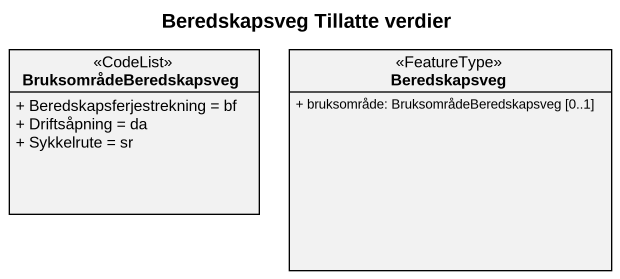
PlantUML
@startuml
title Beredskapsveg Tillatte verdier
hide circle
hide empty members
skinparam classAttributeIconSize 0
class BruksområdeBeredskapsveg <<CodeList>> {
  + Beredskapsferjestrekning = bf
  + Driftsåpning = da
  + Sykkelrute = sr
}
class Beredskapsveg <<FeatureType>> {
  + bruksområde: BruksområdeBeredskapsveg [0..1]
}
@enduml
